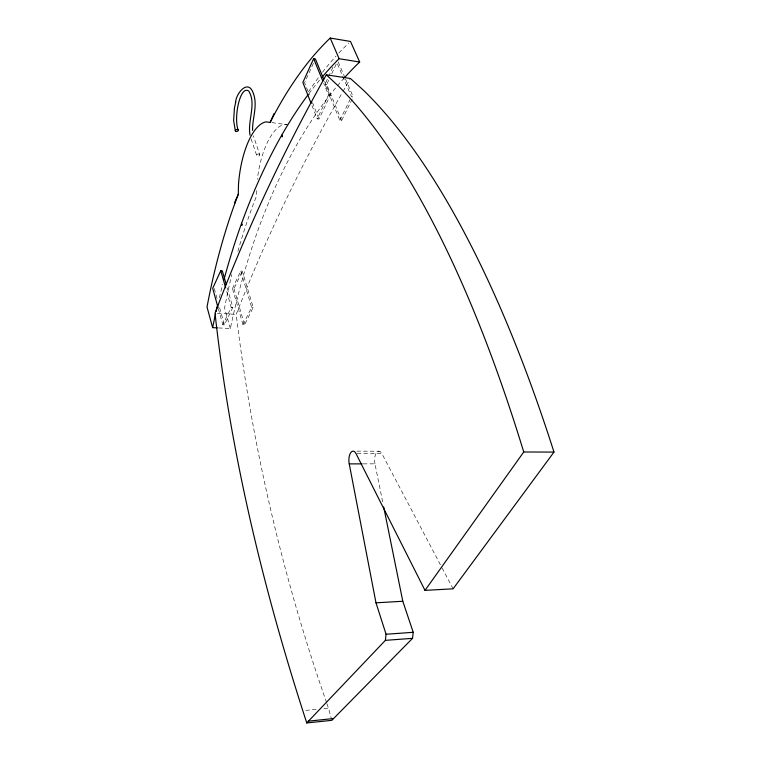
<?xml version="1.0" encoding="UTF-8"?>
<svg xmlns="http://www.w3.org/2000/svg" width="761" height="761" viewBox="0 0 761 761"><rect width="100%" height="100%" fill="white"/><g stroke="black" fill="none" stroke-linecap="round" stroke-linejoin="round"><path stroke-width="0.57" stroke-dasharray="3.81 2.85" d="M256.571 190.669L256.457 196.176A434.769 215.192 89.3 0 0 237.327 253.384M326.574 702.612C282.759 576.905 252.205 446.545 236.195 314.379C266.084 237.908 301.651 163.653 342.46 92.404M313.427 63.268L304.6 82.702L309.385 94.83M352.21 99.025L341.584 120.59L339.853 120.352L325.004 84.186L328.02 77.755M328.524 76.69L333.042 67.044M341.584 120.59L326.697 84.433L329.218 79.087M331.729 73.741L336.257 64.105M232.457 288.543L240.723 271.011L242.264 271.125L253.204 307.387L244.566 324.823L243.006 324.747L232.457 288.543L233.979 288.638L242.264 271.125M324.614 81.379L330.312 95.258L318.964 119.087L317.204 118.849L328.533 94.992L323.72 83.244M227.235 287.953L232.828 307.349L224.419 324.899L222.84 324.814L231.23 307.254L226.312 290.131M339.853 120.352L349.946 99.796M243.006 324.747L251.634 307.301L240.723 271.011M343.03 91.415L349.879 79.496M305.77 710.394L317.109 709.262M323.91 708.577L328.448 708.13L331.53 719.212M363.263 463.868L374.964 463.839L382.983 503.44M357.175 453.585L381.889 453.632L441.504 566.821M356.871 451.159L379.168 451.225M218.521 327.934L230.345 328.524A587.349 313.551 85.6 0 1 343.706 78.554M217.38 313.323L236.195 314.379M251.634 307.301L253.204 307.387M231.23 307.254L232.828 307.349M271.867 122.626L286.802 124.633M287.962 124.775L284.785 124.319A60.452 24.514 -84.1 0 0 257.342 179.311M328.533 94.992L330.312 95.258M325.004 84.186L326.697 84.433M442.065 567.868L453.099 588.824M338.226 61.955L345.037 77.869M345.494 78.935L353.218 96.97L351.468 96.714L336.058 60.623M312.438 102.545L318.964 119.087M311.991 105.608L317.204 118.849M259.748 154.664A1.57 1.132 -18.7 0 0 257.247 154.388A1.57 1.132 -18.7 0 0 257.732 156.281A1.57 1.132 -18.7 0 0 259.748 154.664L253.356 135.762M326.945 703.716L328.448 708.13M251.082 138.835L256.742 155.558M233.979 288.638L244.566 324.823M230.345 328.524L224.552 308.005A434.769 215.192 89.3 0 1 231.839 274.474M214.25 288.476L217.104 298.721M219.644 307.825L224.419 324.899M218.407 308.871L222.84 324.814M219.32 297.827A593.742 307.434 86 0 1 222.745 284.281M308.909 93.632A593.742 307.434 86 0 1 320.514 78.982M308.509 91.796A444.928 227.063 89.9 0 1 318.545 77.441M322.455 72.285A444.928 227.063 89.9 0 1 336.048 56.067M338.873 53.013A444.928 227.063 89.9 0 1 348.814 43.044M374.964 463.839A9.018 4.376 89.5 0 1 376.362 452.871A9.018 4.376 89.5 0 1 381.889 453.632"/><path stroke-width="1.14" d="M217.342 327.867L212.614 327.639L207.021 306.987A438.907 210.378 89.5 0 1 234.987 203.101L238.279 194.321L238.507 184.333A60.899 23.867 -84.2 0 1 265.998 121.855L270.126 122.445L274.388 114.274A449.285 222.117 -89.9 0 1 330.217 38.05L350.507 41.465L359.668 62.022A587.349 313.551 85.6 0 0 344.486 77.689M234.417 108.233L233.637 120.599L235.33 130.797M306.759 722.95L385.38 640.353L386.065 634.255L375.991 602.826L349.242 463.896A9.113 4.252 89.7 0 1 350.631 452.805A9.113 4.252 89.7 0 1 355.996 453.575L424.999 590.365L453.099 588.824L553.979 452.082A945.752 321.922 84.2 0 0 363.416 90.188L350.45 78.497L326.326 74.797C283.33 151.325 245.984 231.049 215.021 313.19C230.326 452.69 263.354 589.689 306.759 722.95L331.834 720.325L412.538 638.336L413.223 632.305L402.797 601.257L383.687 506.931M235.663 102.316C235.777 93.86 247.962 78.354 253.213 92.947C258.027 105.465 252.281 118.117 252.576 130.369M234.407 108.271L235.682 102.193M238.279 194.321L234.826 202.122L235.063 202.892M270.126 122.445L274.008 113.693L274.283 114.473M323.729 79.239L315.396 58.958L313.646 58.673L302.868 82.445L311.125 103.401M226.255 284.528L222.307 270.84L220.747 270.726L212.7 288.371L218.084 307.739M424.999 590.365L523.739 451.996L553.979 452.082M308.186 721.181L333.308 718.565M385.38 640.353L412.538 638.336M386.065 634.255L413.223 632.305M375.991 602.826L402.797 601.257M349.242 463.896L362.103 463.868M322.008 77.213A593.742 307.434 86 0 1 339.111 58.721L359.668 62.022M326.326 74.797L338.883 86.516A956.13 312.543 84.6 0 1 523.739 451.996M281.656 135.391L282.388 136.847L281.779 135.163M330.217 38.05L339.111 58.721M313.646 58.673L322.845 81.113M241.513 223.601L242.036 225.285L241.608 223.354M220.747 270.726L225.656 287.848M238.25 130.093C233.37 118.859 239.962 84.452 248.78 91.111C256.704 104 247.296 120.514 250.046 135.201M212.614 327.639A593.742 307.434 86 0 1 215.582 313.798M216.095 311.506A593.742 307.434 86 0 1 217.684 304.647M223.943 279.791A593.742 307.434 86 0 1 240.895 225.227C252.262 193.627 265.912 162.825 282.597 133.66A593.742 307.434 86 0 1 308.205 94.573M235.929 131.387A1.503 1.008 -13.5 0 0 238.269 130.359A1.503 1.008 -13.5 0 0 236.186 129.589A1.503 1.008 -13.5 0 0 235.929 131.387"/></g></svg>
